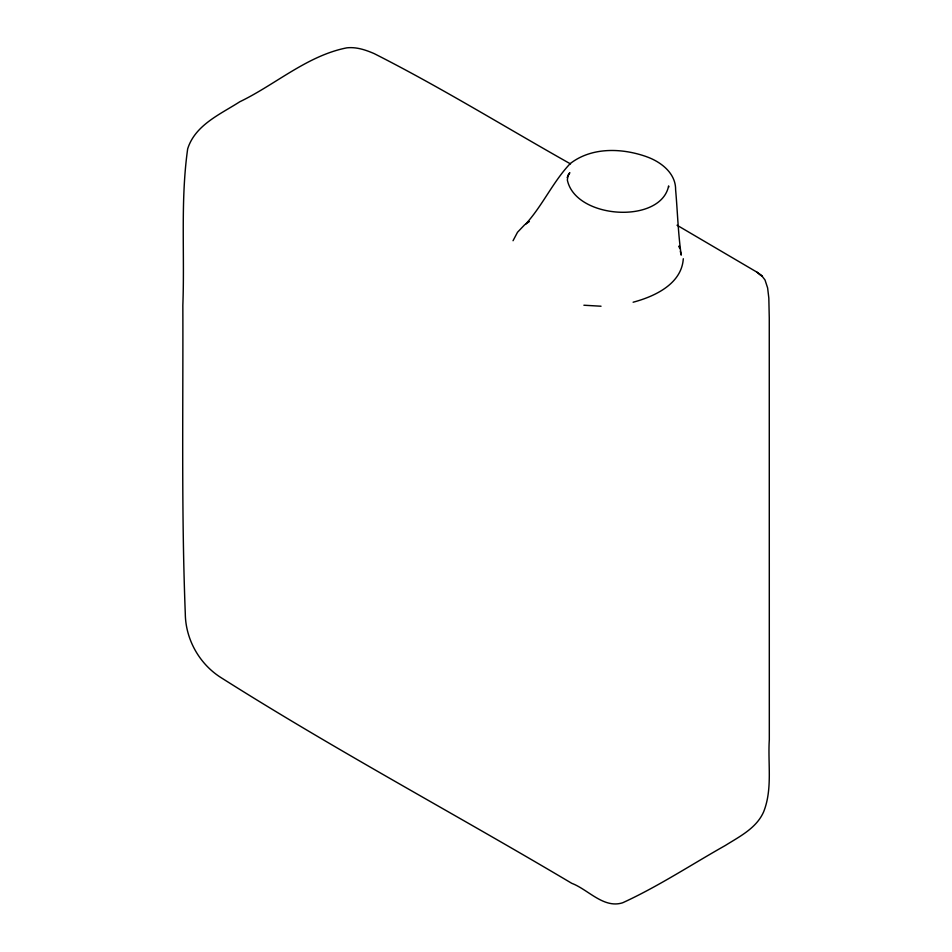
<?xml version="1.0" encoding="UTF-8"?>
<svg xmlns="http://www.w3.org/2000/svg" width="952" height="952" viewBox="0 0 952 952"><rect width="100%" height="100%" fill="white"/><g stroke="black" fill="none" stroke-linecap="round" stroke-linejoin="round"><path stroke-width="1.43" d="M683.298 258.73C681.656 284.017 654.571 296.524 633.116 302.224M567.916 175.965L568.094 175.18L567.344 180.023C575.496 219.257 660.89 224.47 668.637 185.914L668.661 187.211M513.033 240.725L517.507 232.276L524.659 224.779L529.36 221.53M567.142 177.56L569.784 172.621L568.023 175.608M525.92 223.875C542.723 205.287 553.076 181.63 570.284 163.53C591.751 146.977 621.727 147.976 646.182 156.568L646.337 156.64C660.652 161.626 675.861 173.074 675.611 189.745C677.562 211.522 678.074 233.478 681.227 255.124L680.311 251.185M583.885 305.223L601.033 306.223M570.522 163.911C505.131 127.092 441.181 87.536 374.195 53.621C365.592 49.885 356.381 46.803 346.861 47.838C307.294 55.573 275.449 84.609 239.773 101.769C220.352 114.252 195.208 124.891 187.675 148.833C180.368 200.539 184.795 253.208 182.844 305.259C183.212 408.039 181.296 510.915 185.295 613.647C185.521 639.197 199.289 663.865 220.864 677.526C335.425 750.093 455.223 814.091 571.783 883.325C588.134 889.477 603.687 908.886 622.668 902.77C658.296 886.455 691.212 864.702 725.329 845.483C739.585 836.522 756.4 828.228 763.587 811.949C772.738 789.113 767.74 763.563 769.311 739.728L769.264 317.956L768.823 298.047L767.621 287.932L765.015 279.983L762.052 276.128L757.149 272.284L677.027 225.219M759.351 274.009L762.052 276.128L757.149 272.284M679.728 248.008L679.109 245.937L679.704 248.555"/></g></svg>
